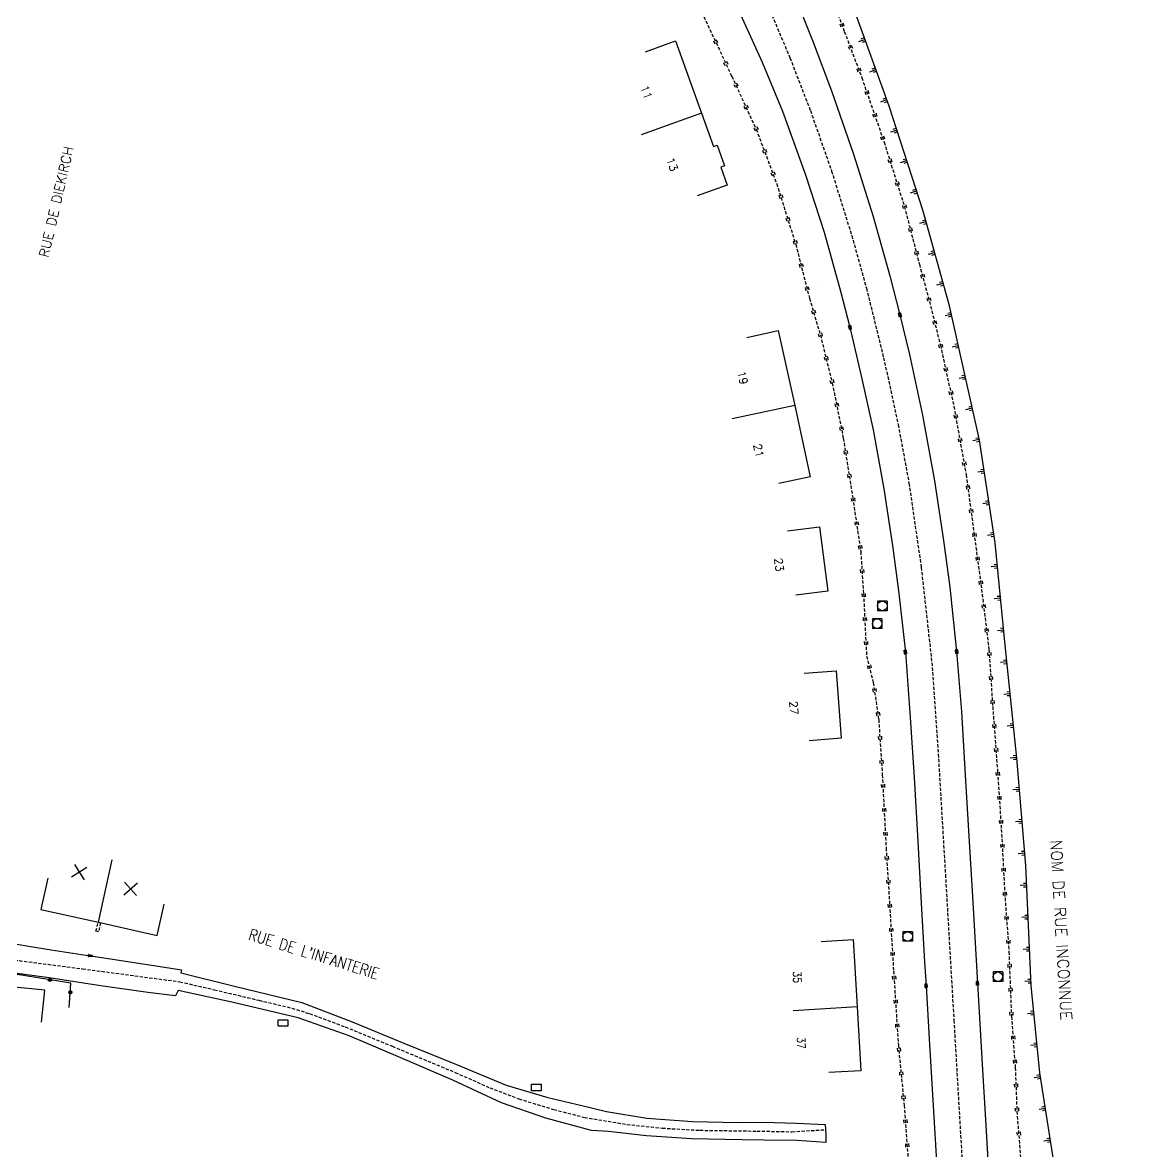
# Model space of a CAD drawing. Header units: millimetres. Extents: x 253999 to 255001, y 43000 to 44000.
# Drawn here: x 254605.4 to 254780.4, y 43176.1 to 43352.4 of the extents above; entities that cross this region are included whole.
import ezdxf
from ezdxf.enums import TextEntityAlignment as Align

# ---------------------------------------------------------------- set-up
doc = ezdxf.new("R2010")
doc.units = ezdxf.units.MM
doc.linetypes.add('DASHED', pattern=[0.75, 0.5, -0.25])
doc.layers.get('0').update_dxf_attribs({"linetype": 'CONTINUOUS'})
for name, color, linetype in [('W0001', 6, 'DASHED'), ('W0008', 7, 'CONTINUOUS'), ('W0100', 7, 'CONTINUOUS'), ('W0112', 1, 'DASHED'), ('W0211', 2, 'CONTINUOUS'), ('W0220', 5, 'DASHED'), ('W0310', 3, 'CONTINUOUS'), ('W0322', 7, 'CONTINUOUS'), ('W0400', 7, 'CONTINUOUS'), ('W0420', 7, 'CONTINUOUS'), ('W0989', 7, 'CONTINUOUS'), ('W0991', 7, 'CONTINUOUS'), ('W1102', 7, 'CONTINUOUS'), ('W1471', 7, 'CONTINUOUS')]:
    doc.layers.add(name, color=color, linetype=linetype)
doc.styles.get("Standard").update_dxf_attribs({"font": 'romans.shx', "width": 0.85})

# ---------------------------------------------------------------- blocks, each defined once
blk = doc.blocks.new('T400')
for p, q in [((-0.15, 0.3), (0.15, 0.3)), ((-0.15, -0.25), (-0.15, 0.3)), ((-0.15, 0.15), (0.15, 0.15)), ((-0.15, 0), (0.15, 0)), ((0.15, 0.3), (0.15, -0.25)), ((-0.15, -0.15), (0.15, -0.15)), ((-0.15, -0.25), (-0.15, -0.3)), ((-0.15, -0.3), (0.15, -0.3)), ((0.15, -0.3), (0.15, -0.25))]:
    blk.add_line(p, q)
blk = doc.blocks.new('T420')
for p, q in [((0.75, 0.75), (-0.75, 0.75)), ((-0.75, 0.75), (-0.75, -0.75)), ((0.75, 0.75), (0.75, -0.75)), ((0.75, -0.75), (-0.75, -0.75))]:
    blk.add_line(p, q)
blk.add_ellipse((0, 0), major_axis=(-0.53, 0.53), ratio=1, start_param=3.926991, end_param=10.210176)
blk = doc.blocks.new('T1471')
at = {"color": 0, "linetype": 'Continuous', "flags": 128}
blk.add_lwpolyline([(-0.75, -0.5), (-0.75, 0.5), (0.75, 0.5), (0.75, -0.5), (-0.75, -0.5)], dxfattribs=at)
blk = doc.blocks.new('t991o')
at = {"color": 0, "linetype": 'Continuous'}
for p, q in [((-1, 1), (1, -1)), ((-1, -1), (1, 1))]:
    blk.add_line(p, q, dxfattribs=at)
blk = doc.blocks.new('t220o')
at = {"color": 0, "linetype": 'Continuous'}
for p, q in [((-0.25, 0.25), (0.25, 0.25)), ((-0.25, -0.25), (0.25, -0.25))]:
    blk.add_line(p, q, dxfattribs=at)
blk = doc.blocks.new('t211o')
at = {"color": 0, "linetype": 'Continuous'}
for p, q in [((-0.29, 0.5), (-0.29, 0)), ((0, 1), (0, 0)), ((0.29, 0.5), (0.29, 0))]:
    blk.add_line(p, q, dxfattribs=at)
blk = doc.blocks.new('t322o')
at = {"color": 0, "linetype": 'Continuous'}
for radius in [0.25, 0.15]:
    blk.add_circle((0, 0), radius, dxfattribs=at)

msp = doc.modelspace()

# ---------------------------------------------------------------- linework, layer by layer
at = {"layer": 'W0001'}
for points in [[(254722.08, 43354.21), (254725.18, 43346.85), (254728.37, 43338.61), (254731.68, 43329.18), (254734.83, 43319.09), (254737.12, 43310.87), (254739.8, 43300.02), (254742.08, 43289.56), (254743.76, 43280.44), (254745.67, 43267.32), (254747.33, 43252.41), (254748.33, 43238.14), (254749.45, 43219.33), (254750.77, 43196.6), (254752.25, 43171.3), (254753.85, 43144.21), (254755.32, 43119.97), (254755.54, 43116.06), (254752.9, 43112.24), (254752.14, 43108.99), (254751.05, 43105.92), (254749, 43098.5)], [(254569.87, 43210.33), (254581.26, 43208.91), (254598.18, 43206.76), (254614.75, 43204.63), (254629.94, 43202.6), (254635.35, 43201.35), (254642.29, 43199.71), (254647.42, 43198.49), (254650.19, 43197.63), (254655.76, 43195.56), (254663.11, 43192.53), (254672.93, 43188.44), (254678.32, 43186.06), (254682.87, 43184.32), (254688.32, 43182.66), (254693.1, 43181.43), (254699.73, 43180.34), (254705.26, 43179.75), (254711.13, 43179.42), (254720.03, 43179.29), (254725.5, 43179.19), (254730.72, 43179.51)]]:
    msp.add_lwpolyline(points, dxfattribs=at)
at = {"layer": 'W0008'}
for points in [[(254725.75, 43357.03), (254728.8, 43349.32), (254731.67, 43341.71), (254735.08, 43331.83), (254738.15, 43322.07), (254740.77, 43312.79), (254742.35, 43306.71), (254743.82, 43300.55), (254745.87, 43291.06), (254747.77, 43280.82), (254749.16, 43271.52), (254750.14, 43264.23), (254751.19, 43254.15), (254751.94, 43244.82), (254752.54, 43234.85), (254753.11, 43225.36), (254753.67, 43215.9), (254754.2, 43206.84), (254754.45, 43202.38), (254754.83, 43196.02), (254755.26, 43188.86), (254755.65, 43181.93), (254756.18, 43173.06)], [(254717.48, 43353.6), (254720.85, 43346.19), (254724, 43338.52), (254727.63, 43328.6), (254730.54, 43319.61), (254733.09, 43310.42), (254734.55, 43304.78), (254736.42, 43296.73), (254738.15, 43288.76), (254739.85, 43279.57), (254741.25, 43270.34), (254742.16, 43263.23), (254743.2, 43254.07), (254743.97, 43243.85), (254744.55, 43234.48), (254745.14, 43224.49), (254745.68, 43214.9), (254746.21, 43205.69), (254746.44, 43201.98), (254746.92, 43193.72), (254747.53, 43183.26), (254748.09, 43173.64)], [(254602.88, 43208.73), (254609.84, 43207.59), (254615.92, 43206.67), (254616.7, 43206.56), (254625.19, 43205.25), (254630.2, 43204.46), (254630.1, 43204), (254638.47, 43201.93), (254649, 43199.39), (254656.84, 43196.34), (254664.89, 43193.01), (254673.11, 43189.71), (254680.89, 43186.45), (254687.38, 43184.56), (254692.68, 43183.27), (254696.53, 43182.35), (254702.83, 43181.3), (254709.98, 43180.79), (254717.07, 43180.65), (254721.05, 43180.71), (254726.14, 43180.54), (254730.68, 43180.33), (254730.77, 43178.69), (254730.78, 43177.5), (254726.28, 43177.8), (254721.13, 43177.88), (254717.71, 43177.92), (254709.8, 43178.1), (254702.77, 43178.53), (254696.86, 43179.21), (254694.2, 43179.39), (254687.08, 43181.3), (254680.16, 43183.69), (254672.57, 43187.25), (254664.05, 43190.9), (254656.36, 43194.17), (254648.42, 43196.97), (254638.04, 43199.43), (254629.68, 43201.23), (254629.24, 43200.43), (254624.92, 43200.91), (254617.21, 43202.03), (254609.53, 43203.21), (254602.59, 43204.18)]]:
    msp.add_lwpolyline(points, dxfattribs=at)
at = {"layer": 'W0100', "flags": 128}
for points in [[(254702.62, 43347.8), (254707.33, 43349.48), (254711.36, 43338.22), (254713.26, 43332.99), (254713.81, 43333.19), (254714.96, 43329.98), (254714.4, 43329.78), (254715.4, 43326.96), (254710.7, 43325.28)], [(254718.47, 43303.19), (254723.35, 43304.28), (254725.94, 43292.57), (254728.33, 43281.44), (254723.44, 43280.39)], [(254724.82, 43272.99), (254729.78, 43273.63), (254731.07, 43263.59), (254726.11, 43262.95)], [(254727.38, 43250.78), (254732.37, 43251.17), (254733.18, 43240.63), (254728.19, 43240.24)], [(254730.04, 43208.88), (254735.03, 43209.18), (254735.65, 43198.67), (254736.24, 43188.71), (254731.25, 43188.42)]]:
    msp.add_lwpolyline(points, dxfattribs=at)
at = {"layer": 'W0100'}
for points in [[(254609.3, 43218.79), (254608.21, 43213.9), (254617.21, 43211.9), (254626.4, 43209.84), (254627.5, 43214.72)], [(254608.35, 43196.3), (254608.86, 43201.27), (254598.31, 43202.34), (254588.03, 43203.38), (254587.86, 43201.08), (254576.58, 43202.41), (254575.99, 43197.45)]]:
    msp.add_lwpolyline(points, dxfattribs=at)
at = {"layer": 'W0112'}
for p, q in [((254617.55, 43211.82), (254617.23, 43210.4)), ((254617.23, 43210.4), (254616.84, 43210.49))]:
    msp.add_line(p, q, dxfattribs=at)
msp.add_lwpolyline([(254616.84, 43210.49), (254617.16, 43211.91), (254617.55, 43211.82)], dxfattribs=at)
at = {"layer": 'W0211'}
msp.add_lwpolyline([(254780.36, 43106.31), (254779.21, 43106.17), (254773.78, 43108.04), (254767.38, 43114.36), (254766.07, 43118.81), (254765.2, 43132.51), (254765.42, 43145.56), (254766.84, 43161.12), (254766.62, 43172.85), (254764.19, 43188.37), (254762.86, 43202.04), (254761.99, 43220.77), (254760.58, 43237.52), (254758.8, 43255.17), (254757.23, 43271.14), (254754.77, 43287.14), (254750.09, 43308.11), (254745.97, 43322.89), (254740.67, 43339.32), (254735.18, 43354.41)], dxfattribs=at)
at = {"layer": 'W0220'}
for points in [[(254730.12, 43360.65), (254733.67, 43350.96), (254736.39, 43343.77), (254739.87, 43333.7), (254743.05, 43323.65), (254745.38, 43314.62), (254746.95, 43308.82), (254748.66, 43301.98), (254750.77, 43292.42), (254752.68, 43281.76), (254753.91, 43272.68), (254755, 43264.61), (254756.24, 43254.45), (254756.83, 43245.56), (254757.6, 43235.3), (254758.18, 43226.4), (254758.71, 43216.43), (254759.36, 43207.29), (254759.76, 43197.18), (254760.36, 43189.18), (254760.61, 43182.36), (254761.25, 43174.2), (254762.06, 43162.71)], [(254711.1, 43354.66), (254716.09, 43343.97), (254719.92, 43335.71), (254723.11, 43327.2), (254726.08, 43317.74), (254728.22, 43309.31), (254729.93, 43303.57), (254731.79, 43296.06), (254733.51, 43287.47), (254734.98, 43278.18), (254736.23, 43269.76), (254736.67, 43263.15), (254737.14, 43253.45), (254738.18, 43249.31), (254739.04, 43243.53), (254739.6, 43234.91), (254740.19, 43223.47), (254740.74, 43214.63), (254741.35, 43204.28), (254742.11, 43192.66), (254743, 43183.31), (254743.8, 43172.63), (254744.38, 43161.03)]]:
    msp.add_lwpolyline(points, dxfattribs=at)
at = {"layer": 'W0310'}
msp.add_line((254729.81, 43312.1), (254729.81, 43312.1), dxfattribs=at)
at = {"layer": 'W0322'}
msp.add_lwpolyline([(254612.67, 43198.6), (254612.94, 43202.37), (254602.29, 43204.12)], dxfattribs=at)
at = {"layer": 'W1102'}
msp.add_line((254617.21, 43211.9), (254619.38, 43221.66), dxfattribs=at)
at = {"layer": 'W1102', "flags": 128}
for points in [[(254711.36, 43338.22), (254701.95, 43334.85)], [(254725.94, 43292.57), (254716.16, 43290.48)], [(254735.65, 43198.67), (254725.66, 43198.08)]]:
    msp.add_lwpolyline(points, dxfattribs=at)

# ---------------------------------------------------------------- block references
at = {"layer": 'W0211'}
for p, rotation in [((254736.88, 43349.73), 109.9781144864309), ((254738.59, 43345.03), 109.9781144864309), ((254740.3, 43340.33), 109.9781144864309), ((254741.87, 43335.58), 107.8931946170073), ((254743.4, 43330.83), 107.8931946170073), ((254744.94, 43326.07), 107.8931946170073), ((254746.41, 43321.29), 105.5772961899141), ((254747.76, 43316.47), 105.5772961899141), ((254749.1, 43311.66), 105.5772961899141), ((254750.38, 43306.83), 102.5828369456511), ((254751.46, 43301.95), 102.5828369456511), ((254752.55, 43297.07), 102.5828369456511), ((254753.64, 43292.19), 102.5828369456511), ((254754.73, 43287.31), 102.5828369456511), ((254755.5, 43282.37), 98.75155801005447), ((254756.26, 43277.43), 98.75155801005447), ((254757.02, 43272.48), 98.75155801005447), ((254757.59, 43267.52), 95.60517062567182), ((254758.08, 43262.54), 95.60517062567182), ((254758.56, 43257.56), 95.60517062567182), ((254759.06, 43252.59), 95.77810484864209), ((254759.56, 43247.61), 95.77810484864209), ((254760.07, 43242.64), 95.77810484864209), ((254760.57, 43237.67), 95.77810484864209), ((254760.99, 43232.68), 94.78697292647058), ((254761.41, 43227.7), 94.78697292647058), ((254761.83, 43222.72), 94.78697292647058), ((254762.13, 43217.73), 92.66954591618345), ((254762.36, 43212.73), 92.66954591618345), ((254762.6, 43207.74), 92.66954591618345), ((254762.83, 43202.74), 92.66954591618345), ((254763.28, 43197.76), 95.54376522694385), ((254763.76, 43192.79), 95.54376522694385), ((254764.27, 43187.82), 98.90653370758163), ((254765.05, 43182.88), 98.90653370758163), ((254765.82, 43177.94), 98.90653370758163)]:
    msp.add_blockref('t211o', p, dxfattribs=dict(at, rotation=rotation))
at = {"layer": 'W0220'}
for p, rotation in [((254733.28, 43352.01), 290.1150195366723), ((254713.56, 43349.39), 295.0681494800556), ((254734.6, 43348.5), 290.7199880740689), ((254715.15, 43345.99), 295.0681494800556), ((254735.92, 43344.99), 290.7199880740689), ((254716.73, 43342.59), 294.8904133610455), ((254737.18, 43341.46), 289.0522207039173), ((254718.31, 43339.19), 294.8904133610455), ((254738.41, 43337.92), 289.0522207039173), ((254719.89, 43335.79), 294.8904133610455), ((254739.63, 43334.37), 289.0522207039173), ((254721.21, 43332.28), 290.5295021938194), ((254740.78, 43330.8), 287.5514656531029), ((254722.53, 43328.77), 290.5295021938194), ((254741.91, 43327.23), 287.5514656531029), ((254723.74, 43325.22), 287.444046799035), ((254743.04, 43323.65), 287.5514656531029), ((254724.86, 43321.64), 287.444046799035), ((254743.98, 43320.02), 284.5072701841919), ((254725.98, 43318.06), 287.444046799035), ((254744.92, 43316.39), 284.5072701841919), ((254726.92, 43314.43), 284.1864346749347), ((254745.88, 43312.77), 285.1080940284557), ((254727.84, 43310.8), 284.1864346749347), ((254746.86, 43309.15), 285.1080940284557), ((254728.85, 43307.19), 286.6030288266167), ((254747.77, 43305.51), 284.0362434679265), ((254729.92, 43303.59), 286.6030288266167), ((254748.68, 43301.87), 282.4931837307468), ((254730.82, 43299.95), 283.9086361521609), ((254749.49, 43298.21), 282.4931837307468), ((254731.73, 43296.31), 283.9086361521609), ((254750.3, 43294.55), 282.4931837307468), ((254732.47, 43292.64), 281.3394436144249), ((254751.05, 43290.88), 280.159969856816), ((254733.21, 43288.96), 281.3394436144249), ((254751.71, 43287.18), 280.159969856816), ((254733.86, 43285.27), 279.0105347249421), ((254752.38, 43283.49), 280.159969856816), ((254734.45, 43281.57), 279.0105347249421), ((254752.95, 43279.79), 277.6945582083403), ((254735.03, 43277.86), 278.4318076265085), ((254753.45, 43276.07), 277.6945582083403), ((254735.58, 43274.15), 278.4318076265085), ((254753.96, 43272.36), 277.6584496383188), ((254736.13, 43270.44), 278.4318076265085), ((254754.46, 43268.64), 277.6584496383188), ((254736.43, 43266.71), 273.7483378799611), ((254754.95, 43264.92), 277.6584496383188), ((254736.67, 43262.96), 272.8324804879554), ((254755.41, 43261.2), 276.9604441275926), ((254736.86, 43259.22), 272.8324804879554), ((254755.87, 43257.48), 276.9604441275926), ((254737.05, 43255.47), 272.8324804879554), ((254756.29, 43253.75), 273.8432696224766), ((254737.56, 43251.78), 284.0329432732726), ((254756.54, 43250.01), 273.8432696224766), ((254738.36, 43248.12), 278.4808974672852), ((254756.79, 43246.27), 273.8432696224766), ((254738.91, 43244.41), 278.4808974672852), ((254757.06, 43242.53), 274.2565081239614), ((254739.23, 43240.67), 273.7119904387476), ((254757.34, 43238.79), 274.2565081239614), ((254739.47, 43236.93), 273.7119904387476), ((254757.61, 43235.05), 273.7504851947898), ((254739.69, 43233.19), 272.938003213033), ((254757.86, 43231.31), 273.7504851947898), ((254739.88, 43229.44), 272.938003213033), ((254758.11, 43227.57), 273.7504851947898), ((254740.07, 43225.7), 272.938003213033), ((254758.32, 43223.82), 273.0136148579885), ((254740.28, 43221.95), 273.5593254305186), ((254758.52, 43220.08), 273.0136148579885), ((254740.52, 43218.21), 273.5593254305186), ((254758.71, 43216.33), 274.0799520893623), ((254740.75, 43214.47), 273.3716935524592), ((254758.98, 43212.59), 274.0799520893623), ((254740.97, 43210.72), 273.3716935524592), ((254759.25, 43208.85), 274.0799520893623), ((254741.19, 43206.98), 273.3716935524592), ((254759.45, 43205.11), 272.2596214390765), ((254741.42, 43203.24), 273.7577084093679), ((254759.59, 43201.36), 272.2596214390765), ((254741.66, 43199.5), 273.7577084093679), ((254759.74, 43197.61), 272.2596214390765), ((254741.91, 43195.75), 273.7577084093679), ((254760.01, 43193.87), 274.3389126257146), ((254742.17, 43192.01), 275.4296067098077), ((254760.29, 43190.13), 274.3389126257146), ((254742.53, 43188.28), 275.4296067098077), ((254760.46, 43186.39), 272.017459469722), ((254742.88, 43184.55), 275.4296067098077), ((254760.6, 43182.64), 272.017459469722), ((254743.19, 43180.81), 274.278178476654), ((254760.88, 43178.9), 274.5214218080466), ((254743.47, 43177.07), 274.278178476654)]:
    msp.add_blockref('t220o', p, dxfattribs=dict(at, rotation=rotation))
at = {"layer": 'W0322'}
for p, rotation in [((254609.64, 43202.91), 170.6608000043589), ((254612.84, 43200.96), 85.89275087432357)]:
    msp.add_blockref('t322o', p, dxfattribs=dict(at, rotation=rotation))
at = {"layer": 'W0400'}
for p, rotation in [((254742.35, 43306.71), 194.6091308603132), ((254734.55, 43304.78), 14.52606201171868), ((254743.2, 43254.07), 6.476531982421853), ((254751.19, 43254.15), 185.9576721199353), ((254615.92, 43206.67), 262.418472290039), ((254746.44, 43201.98), 3.506591796874892), ((254754.45, 43202.38), 183.2333068842455)]:
    msp.add_blockref('T400', p, dxfattribs=dict(at, rotation=rotation))
at = {"layer": 'W0420'}
for p in [(254739.6, 43261.29), (254738.8, 43258.5), (254743.56, 43209.67), (254757.64, 43203.38)]:
    msp.add_blockref('T420', p, dxfattribs=at)
at = {"layer": 'W0991'}
for p, rotation in [((254614.23, 43219.73), 347.4382063704999), ((254622.25, 43217.11), 356.4541502368481)]:
    msp.add_blockref('t991o', p, dxfattribs=dict(at, rotation=rotation))
at = {"layer": 'W1471'}
for p in [(254646.02, 43196.18), (254685.58, 43186.1)]:
    msp.add_blockref('T1471', p, dxfattribs=at)

# ---------------------------------------------------------------- texts
at = {"layer": 'W0989'}
for s, height, rotation, p in [('RUE DE DIEKIRCH', 1.5, 77.0855, (254610.64, 43324.37)), ('NOM DE RUE INCONNUE', 1.75, 273.3363, (254767.53, 43210.69))]:
    msp.add_text(s, height=height, rotation=rotation, dxfattribs=at).set_placement(p, align=Align.MIDDLE)
at = {"layer": 'W0989', "width": 0.85}
msp.add_text("RUE DE L'INFANTERIE", height=1.75, rotation=342.7344, dxfattribs=at).set_placement((254650.88, 43206.93), align=Align.MIDDLE)
at = {"layer": 'W0991'}
for s, rotation, p in [('11', 289.7015, (254702.76, 43341.49)), ('13', 289.7577, (254706.8, 43330.22)), ('19', 282.4987, (254717.81, 43296.91)), ('21', 282.1039, (254720.29, 43285.54)), ('23', 277.2859, (254723.48, 43267.72)), ('27', 274.4121, (254725.79, 43245.36))]:
    msp.add_text(s, height=1.25, rotation=rotation, dxfattribs=at).set_placement(p, align=Align.MIDDLE)
at = {"layer": 'W0991', "width": 0.85}
for s, p in [('35', (254726.31, 43203.33)), ('37', (254726.94, 43193.06))]:
    msp.add_text(s, height=1.25, rotation=271.9535, dxfattribs=at).set_placement(p, align=Align.MIDDLE)

doc.saveas('drawing.dxf')
